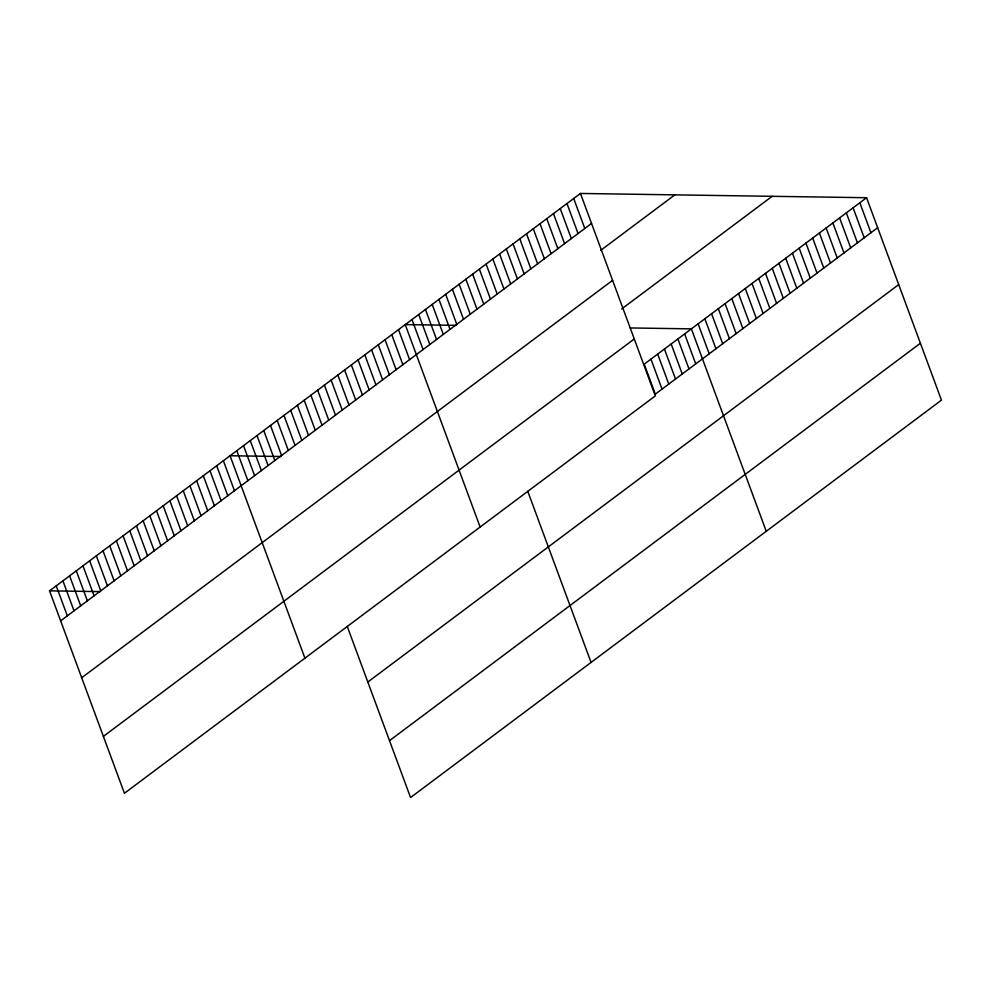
<?xml version="1.0" encoding="UTF-8"?>
<svg xmlns="http://www.w3.org/2000/svg" width="991" height="991" viewBox="0 0 991 991"><rect width="100%" height="100%" fill="white"/><g stroke="black" fill="none" stroke-linecap="round" stroke-linejoin="round"><path stroke-width="1.49" d="M580.441 193.456L655.324 395.88L124.432 793.283L49.55 590.859L580.441 193.456L866.568 197.717L941.45 400.141L410.559 797.544L347.271 626.473M60.649 620.849L591.54 223.446M600.744 250.339L674.871 194.855M81.696 677.757L612.587 280.342M621.667 308.957L772.15 196.305M103.386 736.387L634.277 338.972M866.568 197.717L644.212 364.168L655.299 394.158L877.667 227.707M367.822 682.019L898.713 284.603M389.513 740.649L920.404 343.233M456.095 325.358L405.245 324.602L480.127 527.026M630.363 327.947L691.371 328.863L766.254 531.287M280.899 456.504L230.048 455.749L304.931 658.173M49.55 590.859L100.388 591.615M859.829 202.759L870.928 232.749M853.09 207.8L864.189 237.79M846.351 212.842L857.45 242.832M839.612 217.884L850.712 247.886M832.874 222.938L843.973 252.928M826.147 227.98L837.234 257.97M819.408 233.021L830.495 263.011M812.67 238.063L823.756 268.053M805.931 243.105L817.018 273.107M799.192 248.159L810.279 278.149M792.453 253.201L803.54 283.191M785.714 258.242L796.801 288.232M778.976 263.284L790.062 293.274M772.237 268.326L783.324 298.328M765.498 273.38L776.597 303.37M758.759 278.421L769.858 308.412M752.02 283.463L763.12 313.453M745.282 288.505L756.381 318.495M738.543 293.547L749.642 323.537M731.804 298.601L742.903 328.591M725.065 303.642L736.164 333.633M718.326 308.684L729.426 338.674M711.588 313.726L722.687 343.716M704.849 318.768L715.948 348.758M698.11 323.809L709.209 353.812M684.632 333.905L695.732 363.895M677.894 338.947L688.993 368.937M671.167 343.988L682.254 373.979M664.428 349.03L675.515 379.033M657.69 354.084L668.776 384.074M650.951 359.126L662.038 389.116M573.702 198.497L584.801 228.487M566.963 203.539L578.063 233.529M560.225 208.581L571.324 238.571M553.486 213.622L564.585 243.625M546.747 218.677L557.846 248.667M540.021 223.718L551.107 253.708M533.282 228.76L544.369 258.75M526.543 233.802L537.63 263.792M519.804 238.843L530.891 268.846M513.065 243.897L524.152 273.888M506.327 248.939L517.413 278.929M499.588 253.981L510.675 283.971M492.849 259.023L503.936 289.013M486.11 264.064L497.197 294.054M479.371 269.118L490.471 299.109M472.633 274.16L483.732 304.15M465.894 279.202L476.993 309.192M459.155 284.244L470.254 314.234M527.782 491.35L591.057 662.434M452.416 289.285L463.515 319.275M445.677 294.327L456.777 324.33M438.939 299.381L450.038 329.371M432.2 304.423L443.299 334.413M425.461 309.465L436.56 339.455M418.722 314.506L429.821 344.496M411.983 319.548L423.083 349.55M398.506 329.644L409.605 359.634M391.767 334.685L402.866 364.676M385.041 339.727L396.127 369.717M378.302 344.769L389.389 374.771M371.563 349.823L382.65 379.813M364.824 354.865L375.911 384.855M358.085 359.906L369.172 389.897M351.347 364.948L362.433 394.938M344.608 369.99L355.695 399.98M337.869 375.044L348.956 405.034M331.13 380.086L342.217 410.076M324.391 385.127L335.478 415.118M317.653 390.169L328.752 420.159M310.914 395.211L322.013 425.201M304.175 400.253L315.274 430.255M297.436 405.307L308.535 435.297M290.697 410.348L301.797 440.338M283.959 415.39L295.058 445.38M277.22 420.432L288.319 450.422M270.481 425.473L281.58 455.476M263.742 430.528L274.841 460.518M257.003 435.569L268.103 465.559M250.265 440.611L261.364 470.601M243.526 445.653L254.625 475.643M236.787 450.694L247.886 480.685M223.371 460.753L234.458 490.743M216.682 465.758L227.781 495.748M209.993 470.762L221.092 500.752M203.316 475.754L214.403 505.757M196.627 480.759L207.726 510.761M189.938 485.763L201.037 515.766M183.261 490.768L194.347 520.77M176.571 495.773L187.671 525.775M169.882 500.777L180.981 530.78M163.205 505.782L174.292 535.784M156.516 510.786L167.615 540.789M149.827 515.791L160.926 545.793M143.15 520.795L154.237 550.798M136.461 525.8L147.56 555.802M129.771 530.804L140.871 560.807M123.095 535.809L134.181 565.811M116.405 540.813L127.492 570.816M109.716 545.818L120.815 575.808M103.027 550.823L114.126 580.813M96.35 555.827L107.437 585.817M89.661 560.832L100.76 590.822M82.971 565.836L94.071 595.826M76.295 570.841L87.381 600.831M69.605 575.845L80.705 605.835M62.916 580.85L74.015 610.84M56.239 585.854L67.326 615.845"/></g></svg>
